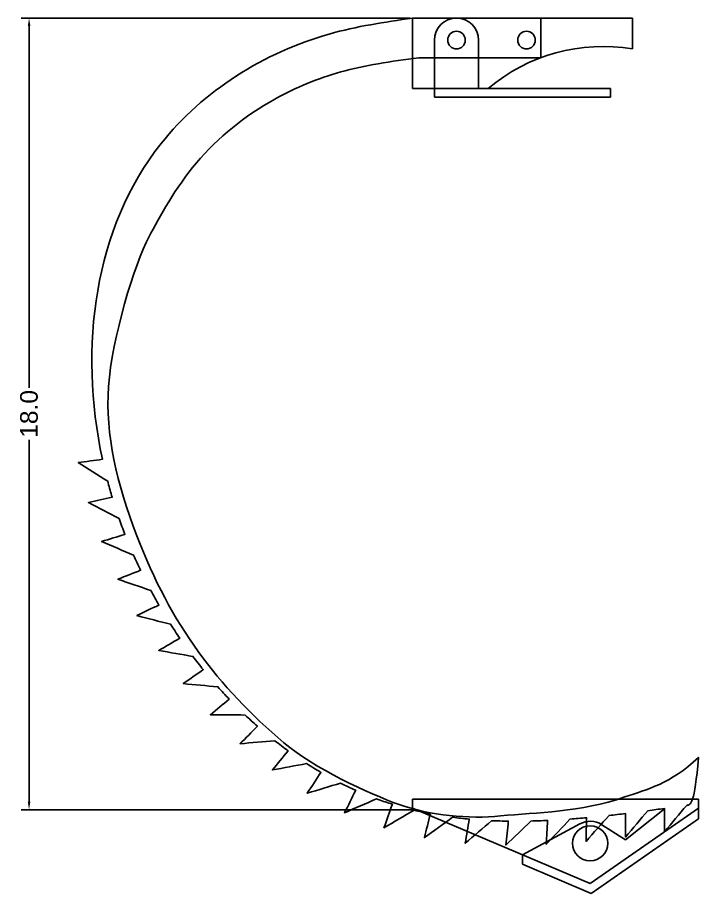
# Model space of a CAD drawing. Header units: centimetres. Extents: x 0.7 to 52.3, y 0.8 to 22.6.
# Drawn here: x 36.78 to 52.26, y 0.75 to 20.66 of the extents above; entities that cross this region are included whole.
import ezdxf

# ---------------------------------------------------------------- set-up
doc = ezdxf.new("R2010")
doc.units = ezdxf.units.CM
doc.header["$LTSCALE"] = 0.1
doc.header["$MEASUREMENT"] = 0
for name, color, linetype in [('Clapeta inchidere', 4, 'Continuous'), ('Clapeta intrare', 2, 'Continuous'), ('Cotare', 3, 'Continuous'), ('Curea', 6, 'Continuous'), ('Intrare surub', 241, 'Continuous'), ('Suport clapeta', 30, 'Continuous'), ('Suport intrare curea', 1, 'Continuous')]:
    doc.layers.add(name, color=color, linetype=linetype)
doc.styles.get("Standard").update_dxf_attribs({"font": 'arial.ttf'})
doc.dimstyles.new('Proiect', dxfattribs={"dimtxt": 0.4, "dimasz": 0.18, "dimexe": 0.18, "dimexo": 0.0625, "dimgap": 0.09, "dimtad": 0, "dimtoh": 1, "dimdec": 4, "dimzin": 0, "dimdsep": 46, "dimtxsty": 'Standard', "dimcen": 0.09, "dimadec": 0, "dimazin": 0, "dimtfac": 1, "dimtdec": 4, "dimtofl": 0, "dimtmove": 0, "dimatfit": 3, "dimfxl": 1, "dimtolj": 1, "dimtzin": 0, "dimarcsym": 0})

# ---------------------------------------------------------------- blocks, each defined once
blk = doc.blocks.new('*D58')
at = {"layer": 'Cotare', "color": 0, "lineweight": -2, "transparency": 16777216}
for p, q in [((45.693, 20.642), (36.86, 20.642)), ((37.04, 20.462), (37.04, 12.239)), ((37.04, 2.835), (37.04, 11.059)), ((45.783, 2.655), (36.86, 2.655))]:
    blk.add_line(p, q, dxfattribs=at)
at = {"layer": 'Cotare', "color": 0, "transparency": 16777216}
for points in [[(37.01, 20.462), (37.07, 20.462), (37.04, 20.642)], [(37.01, 2.835), (37.07, 2.835), (37.04, 2.655)]]:
    blk.add_solid(points, dxfattribs=at)
at = {"layer": 'Defpoints', "color": 0, "transparency": 16777216}
for p in [(45.756, 20.642), (37.04, 2.655), (45.845, 2.655)]:
    blk.add_point(p, dxfattribs=at)
at = {"layer": 'Cotare', "color": 0, "transparency": 16777216, "insert": (37.04, 11.649), "char_height": 0.4, "attachment_point": 5, "rotation": 90}
blk.add_mtext('\\A1;18.0', dxfattribs=at)

msp = doc.modelspace()

# ---------------------------------------------------------------- linework, layer by layer
at = {"layer": 'Clapeta inchidere'}
for p, q in [((45.75559, 19.04219), (45.75559, 20.64219)), ((45.75559, 20.64219), (46.75559, 20.64219)), ((46.75559, 20.64219), (50.75559, 20.64219)), ((50.75559, 20.64219), (50.75559, 19.94219)), ((47.47584, 19.04219), (45.75559, 19.04219))]:
    msp.add_line(p, q, dxfattribs=at)
msp.add_arc((50.08988, 15.94219), 4.05502, 80.550951, 130.138822, dxfattribs=at)
at = {"layer": 'Clapeta intrare'}
for p, q in [((50.59546, 1.97375), (51.48239, 2.67779)), ((51.48239, 2.15497), (52.25559, 2.69298)), ((51.48239, 2.67779), (51.48239, 2.15497)), ((52.25559, 2.69298), (52.25559, 2.44932)), ((52.25559, 2.44932), (49.81663, 0.75224)), ((48.25559, 1.632), (49.55576, 2.33307)), ((50.06222, 2.31435), (50.59546, 1.97375)), ((48.25559, 1.632), (48.25559, 1.41473)), ((49.81663, 0.75224), (48.25559, 1.41473))]:
    msp.add_line(p, q, dxfattribs=at)
msp.add_arc((49.79307, 1.89298), 0.5, 57.432058, 118.334363, dxfattribs=at)
at = {"layer": 'Curea'}
msp.add_open_spline([(45.89892, 19.74219), (46.82412, 19.74219), (47.74933, 19.74219), (48.67454, 19.74219), (48.67454, 20.04219), (48.67454, 20.34219), (48.67454, 20.64219), (47.70156, 20.64219), (46.72858, 20.64219), (45.75559, 20.64219), (45.12099, 20.54918), (42.98208, 20.23569), (38.75225, 17.5825), (38.15907, 13.1735), (38.70759, 10.61857), (38.52435, 10.5928), (38.34112, 10.56703), (38.15789, 10.54126), (38.38078, 10.40107), (38.60367, 10.26088), (38.82656, 10.12069), (38.85507, 10.01248), (38.88916, 9.89059), (38.92532, 9.76931), (38.92952, 9.75532), (38.74906, 9.71517), (38.56861, 9.67502), (38.38815, 9.63487), (38.6214, 9.51277), (38.85466, 9.39067), (39.08791, 9.26857), (39.1298, 9.14913), (39.17369, 9.03041), (39.21952, 8.91249), (39.04288, 8.85855), (38.86624, 8.80461), (38.6896, 8.75068), (38.93157, 8.647), (39.17355, 8.54332), (39.41552, 8.43964), (39.4666, 8.32376), (39.51956, 8.20879), (39.57434, 8.09478), (39.40241, 8.0275), (39.23048, 7.96021), (39.05854, 7.89292), (39.30775, 7.80808), (39.55695, 7.72325), (39.80615, 7.63841), (39.866, 7.52674), (39.92761, 7.41615), (39.99094, 7.30671), (39.82464, 7.22636), (39.65833, 7.14601), (39.49203, 7.06566), (39.74703, 7.00026), (40.00204, 6.93485), (40.25705, 6.86944), (40.32533, 6.76262), (40.39527, 6.65709), (40.46682, 6.55291), (40.30716, 6.45965), (40.1475, 6.36639), (39.98783, 6.27313), (40.24723, 6.22793), (40.50662, 6.18274), (40.76602, 6.13755), (40.84245, 6.03632), (40.92045, 5.93659), (40.99995, 5.83842), (40.84811, 5.73228), (40.69628, 5.62613), (40.54444, 5.51999), (40.80672, 5.49604), (41.06899, 5.47209), (41.33127, 5.44814), (41.41564, 5.35334), (41.50146, 5.26026), (41.58868, 5.16897), (41.44609, 5.04989), (41.3035, 4.93081), (41.16091, 4.81172), (41.42436, 4.81031), (41.68782, 4.8089), (41.95128, 4.80748), (42.04336, 4.72009), (42.1368, 4.63466), (42.23152, 4.55127), (42.09992, 4.41918), (41.96831, 4.28709), (41.8367, 4.155), (42.09931, 4.17766), (42.36192, 4.20032), (42.62452, 4.22298), (42.72407, 4.14417), (42.82487, 4.06758), (42.92684, 3.99331), (42.80835, 3.84822), (42.68986, 3.70313), (42.57137, 3.55805), (42.83062, 3.60651), (43.08986, 3.65498), (43.3491, 3.70344), (43.45576, 3.63459), (43.56354, 3.56826), (43.67238, 3.50453), (43.56957, 3.34673), (43.46677, 3.18893), (43.36397, 3.03114), (43.61669, 3.10716), (43.86941, 3.18318), (44.12213, 3.25921), (44.23532, 3.20193), (44.34951, 3.14746), (44.46462, 3.09591), (44.38045, 2.92621), (44.29628, 2.75651), (44.21211, 2.58681), (44.4544, 2.69189), (44.69669, 2.79696), (44.93898, 2.90204), (45.04387, 2.86324), (45.16331, 2.82207), (45.28354, 2.7841), (45.29754, 2.77973), (45.23386, 2.60203), (45.17018, 2.42433), (45.10651, 2.24663), (45.33478, 2.37902), (45.56306, 2.51141), (45.79133, 2.6438), (45.91407, 2.61439), (46.03754, 2.58792), (46.1617, 2.56423), (46.11642, 2.38306), (46.07115, 2.20188), (46.02588, 2.02071), (46.23963, 2.17485), (46.45339, 2.329), (46.66714, 2.48314), (46.79211, 2.46672), (46.91768, 2.45279), (47.04383, 2.44118), (47.01361, 2.25905), (46.98339, 2.07692), (46.95317, 1.8948), (47.15357, 2.06538), (47.35397, 2.23597), (47.55438, 2.40656), (47.68024, 2.40093), (47.80661, 2.39733), (47.93343, 2.39558), (47.91484, 2.21392), (47.89624, 2.03227), (47.87765, 1.85061), (48.06677, 2.03313), (48.2559, 2.21565), (48.44502, 2.39817), (48.57102, 2.40106), (48.69741, 2.40553), (48.82415, 2.41143), (48.81405, 2.23092), (48.80395, 2.05041), (48.79385, 1.8699), (48.97415, 2.06072), (49.15445, 2.25154), (49.33475, 2.44236), (49.46053, 2.45164), (49.58661, 2.4621), (49.71293, 2.47358), (49.70856, 2.29446), (49.7042, 2.11535), (49.69983, 1.93624), (49.87384, 2.13244), (50.04785, 2.32864), (50.22186, 2.52484), (50.34735, 2.53862), (50.47303, 2.5532), (50.59887, 2.56843), (50.5978, 2.39075), (50.59673, 2.21307), (50.59566, 2.03539), (50.76587, 2.23456), (50.93609, 2.43372), (51.1063, 2.63289), (51.23157, 2.64947), (51.35694, 2.66649), (51.48239, 2.68381), (51.48239, 2.50753), (51.48239, 2.33125), (51.48239, 2.15497), (51.65124, 2.35497), (51.8201, 2.55496), (51.98895, 2.75496), (52.07782, 2.7676), (52.16671, 2.78029), (52.25559, 3.84219), (51.60709, 3.23061), (51.09132, 3.12382), (49.56917, 2.58992), (48.58811, 2.59881), (47.04383, 2.44118), (46.15185, 2.52481), (44.75327, 3.01975), (43.50966, 3.60222), (41.33127, 5.44814), (40.25705, 6.86944), (39.03423, 10.06811), (38.77022, 11.17545), (38.92182, 13.3628), (39.43982, 15.06824), (40.0071, 16.12524), (40.3655, 16.78608), (41.32832, 17.9268), (41.94326, 18.42092), (43.10186, 19.06586), (43.60994, 19.27507), (44.66831, 19.57088), (45.25768, 19.6596), (45.89892, 19.74219)], degree=3, knots=[0, 0, 0, 0, 1, 1, 1, 2, 2, 2, 3, 3, 3, 3.96257702, 6.24435755, 9.88714134, 9.88714134, 9.88714134, 10.88714134, 10.88714134, 10.88714134, 11.88714134, 11.88714134, 11.88714134, 12.04291579, 12.06325201, 12.06325201, 12.06325201, 13.06325201, 13.06325201, 13.06325201, 14.06325201, 14.06325201, 14.06325201, 14.23940217, 14.23940217, 14.23940217, 15.23940217, 15.23940217, 15.23940217, 16.23940217, 16.23940217, 16.23940217, 16.41589112, 16.41589112, 16.41589112, 17.41589112, 17.41589112, 17.41589112, 18.41589112, 18.41589112, 18.41589112, 18.59307348, 18.59307348, 18.59307348, 19.59307348, 19.59307348, 19.59307348, 20.59307348, 20.59307348, 20.59307348, 20.7713549, 20.7713549, 20.7713549, 21.7713549, 21.7713549, 21.7713549, 22.7713549, 22.7713549, 22.7713549, 22.95116995, 22.95116995, 22.95116995, 23.95116995, 23.95116995, 23.95116995, 24.95116995, 24.95116995, 24.95116995, 25.1329562, 25.1329562, 25.1329562, 26.1329562, 26.1329562, 26.1329562, 27.1329562, 27.1329562, 27.1329562, 27.31711841, 27.31711841, 27.31711841, 28.31711841, 28.31711841, 28.31711841, 29.31711841, 29.31711841, 29.31711841, 29.50397446, 29.50397446, 29.50397446, 30.50397446, 30.50397446, 30.50397446, 31.50397446, 31.50397446, 31.50397446, 31.69367415, 31.69367415, 31.69367415, 32.69367415, 32.69367415, 32.69367415, 33.69367415, 33.69367415, 33.69367415, 33.88608279, 33.88608279, 33.88608279, 34.88608279, 34.88608279, 34.88608279, 35.88608279, 35.88608279, 35.88608279, 36.05783916, 36.08044084, 36.08044084, 36.08044084, 37.08044084, 37.08044084, 37.08044084, 38.08044084, 38.08044084, 38.08044084, 38.2754124, 38.2754124, 38.2754124, 39.2754124, 39.2754124, 39.2754124, 40.2754124, 40.2754124, 40.2754124, 40.46891789, 40.46891789, 40.46891789, 41.46891789, 41.46891789, 41.46891789, 42.46891789, 42.46891789, 42.46891789, 42.65979414, 42.65979414, 42.65979414, 43.65979414, 43.65979414, 43.65979414, 44.65979414, 44.65979414, 44.65979414, 44.8477297, 44.8477297, 44.8477297, 45.8477297, 45.8477297, 45.8477297, 46.8477297, 46.8477297, 46.8477297, 47.03297753, 47.03297753, 47.03297753, 48.03297753, 48.03297753, 48.03297753, 49.03297753, 49.03297753, 49.03297753, 49.21611677, 49.21611677, 49.21611677, 50.21611677, 50.21611677, 50.21611677, 51.21611677, 51.21611677, 51.21611677, 51.39789659, 51.39789659, 51.39789659, 52.39789659, 52.39789659, 52.39789659, 53.39789659, 53.39789659, 53.39789659, 53.52653979, 53.52653979, 53.52653979, 54.28104109, 54.28104109, 55.79004369, 55.79004369, 57.07633278, 57.07633278, 58.36262187, 58.36262187, 61.20488135, 61.20488135, 62.89562249, 62.89562249, 64.58636364, 64.58636364, 65.87983319, 65.87983319, 67.17330273, 67.17330273, 68.07725245, 68.07725245, 69.03046666, 69.03046666, 69.03046666, 69.03046666], dxfattribs=at)
at = {"layer": 'Intrare surub'}
for centre, radius in [((46.75559, 20.14219), 0.2), ((46.75559, 20.14219), 0.2), ((48.34579, 20.14219), 0.2), ((49.79307, 1.89298), 0.4)]:
    msp.add_circle(centre, radius, dxfattribs=at)
at = {"layer": 'Suport clapeta'}
for p, q in [((46.25559, 18.84219), (46.25559, 20.14219)), ((47.25559, 19.64219), (47.25559, 20.14219)), ((47.25559, 19.64219), (47.25559, 19.04219)), ((47.25559, 19.04219), (50.25559, 19.04219)), ((50.25559, 19.04219), (50.25559, 18.84219)), ((46.25559, 18.84219), (50.25559, 18.84219))]:
    msp.add_line(p, q, dxfattribs=at)
msp.add_arc((46.75559, 20.14219), 0.5, 0, 180, dxfattribs=at)
at = {"layer": 'Suport intrare curea'}
for p, q in [((52.25559, 2.89298), (45.75559, 2.89298)), ((45.75559, 2.89298), (45.75559, 2.69298)), ((52.25559, 2.69298), (52.25559, 2.89298)), ((49.79307, 0.9795), (45.75559, 2.69298)), ((52.25559, 2.69298), (49.79307, 0.9795))]:
    msp.add_line(p, q, dxfattribs=at)

# ---------------------------------------------------------------- dimensions: what is measured, and where the dimension line sits
at = {"layer": 'Cotare'}
dim = msp.add_linear_dim(base=(37.03985, 2.65485), p1=(45.75559, 20.64219), p2=(45.84543, 2.65485), angle=90, dimstyle='Proiect', override={"dimdec": 1}, dxfattribs=at)
dim.commit()
dim.dimension.update_dxf_attribs({"geometry": '*D58', "text_midpoint": (37.03985, 11.64852)})

doc.saveas('drawing.dxf')
